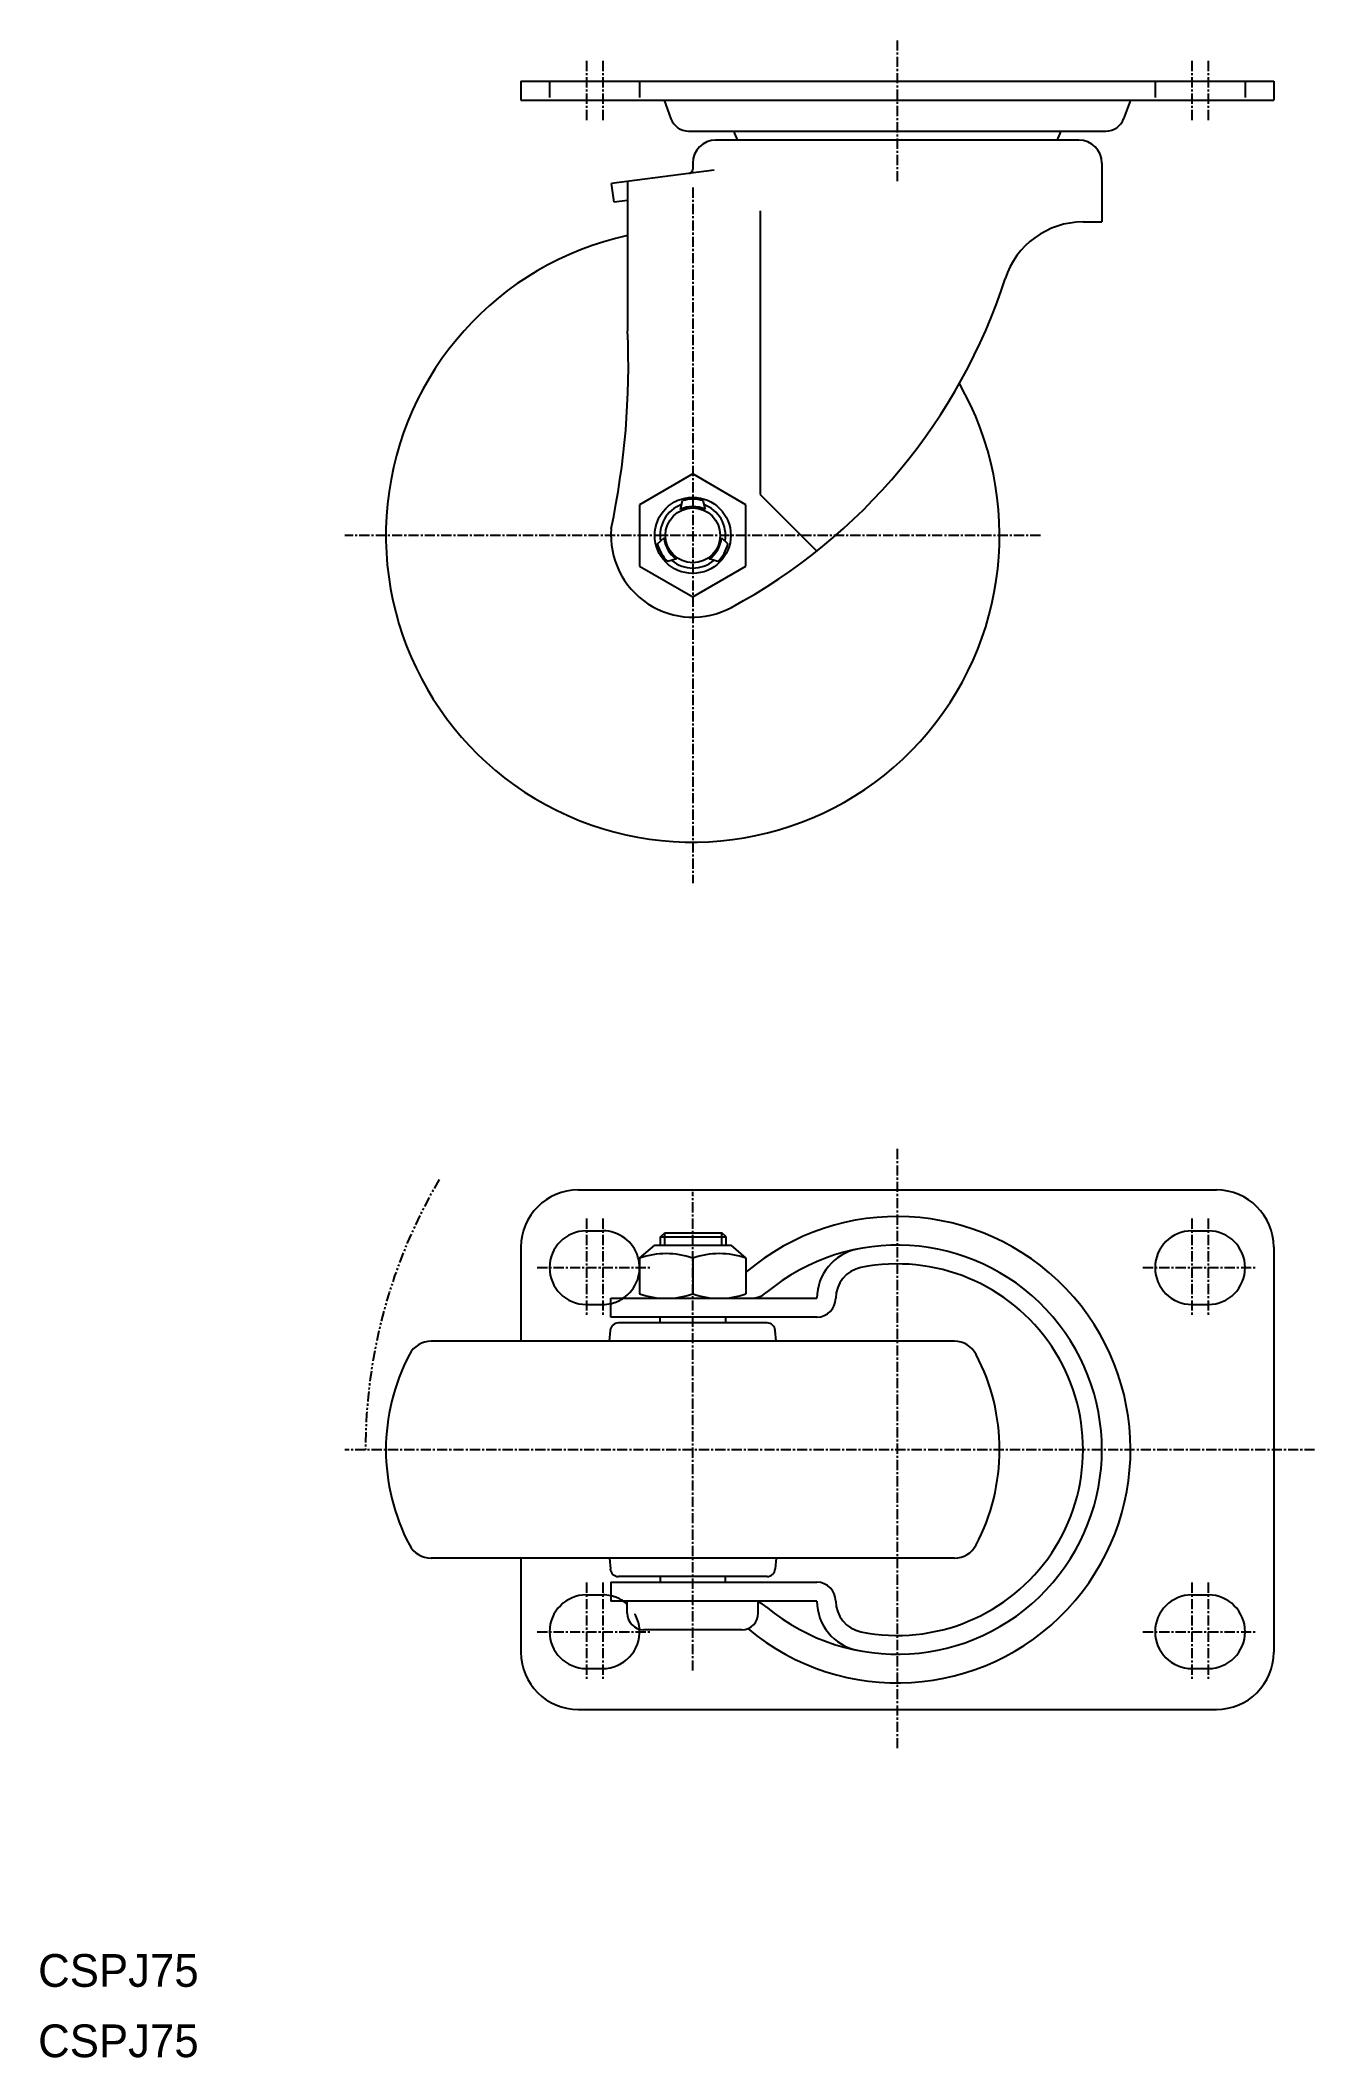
# Model space of a CAD drawing. Extents: x 0 to 156, y 0 to 247.
import ezdxf

# ---------------------------------------------------------------- set-up
doc = ezdxf.new("R2010")
doc.units = 0
for name, pattern in [('CENTER', [2, 1.25, -0.25, 0.25, -0.25]), ('DASHED', [3.5, 2, -1.5]), ('PHANTOM', [2.5, 1.25, -0.25, 0.25, -0.25, 0.25, -0.25])]:
    doc.linetypes.add(name, pattern=pattern)
doc.layers.get('0').update_dxf_attribs({"linetype": 'CONTINUOUS'})
doc.layers.add('CENTER', color=1, linetype='CENTER')

msp = doc.modelspace()

# ---------------------------------------------------------------- linework, layer by layer
at = {"color": 7, "linetype": 'CONTINUOUS'}
for p, q in [((59, 241.5), (59, 239.2)), ((59, 241.5), (151, 241.5)), ((59, 239.2), (151, 239.2)), ((76.5, 239.2), (77.34, 236.91)), ((133.5, 239.2), (132.66, 236.91)), ((151, 241.5), (151, 239.2)), ((79.5, 235.4), (130.5, 235.4)), ((127.2, 234.3), (82.8, 234.3)), ((82.6, 230.64), (70.09, 228.99)), ((80, 231.5), (80, 230.74)), ((130, 231.5), (130, 224.3)), ((70.39, 226.71), (70.09, 228.99)), ((72.04, 226.93), (70.39, 226.71)), ((72.04, 229.25), (72.04, 211)), ((88.25, 225.68), (88.25, 191)), ((127.7, 224.3), (130, 224.3)), ((80, 193.51), (73.5, 189.75)), ((86.5, 189.75), (80, 193.51)), ((78.5, 189.18), (78.75, 190.24)), ((81.25, 190.24), (81.5, 189.18)), ((88.25, 191), (95.17, 184.08)), ((73.5, 189.75), (73.5, 182.25)), ((86.5, 182.25), (86.5, 189.75)), ((75.7, 184.96), (76.5, 185.71)), ((83.5, 185.71), (84.3, 184.96)), ((78, 183.11), (76.95, 182.8)), ((83.05, 182.8), (82, 183.11)), ((73.5, 182.25), (80, 178.49)), ((80, 178.49), (86.5, 182.25)), ((66, 106), (144, 106)), ((59, 99), (59, 87.5)), ((67, 101), (69, 101)), ((73.5, 97.65), (75.35, 99.25)), ((75.35, 99.25), (84.65, 99.25)), ((76.07, 100.25), (76.57, 100.75)), ((76.07, 100.25), (84.07, 100.25)), ((76.07, 99.25), (76.07, 100.25)), ((76.57, 100.75), (83.57, 100.75)), ((84.07, 100.25), (83.57, 100.75)), ((84.07, 99.25), (84.07, 100.25)), ((84.65, 99.25), (86.5, 97.65)), ((141, 101), (143, 101)), ((151, 99), (151, 49.5)), ((73.5, 97.65), (73.5, 93.31)), ((80, 97.65), (80, 93.31)), ((86.5, 97.65), (86.5, 93.31)), ((67, 92), (69, 92)), ((70, 90.45), (70, 92.75)), ((70, 92.75), (95.17, 92.75)), ((141, 92), (143, 92)), ((69.82, 87.5), (69.93, 88.83)), ((95.17, 90.45), (70, 90.45)), ((89.08, 89.75), (70.92, 89.75)), ((76, 89.75), (76, 90.45)), ((84, 90.45), (84, 89.75)), ((90.18, 87.5), (90.07, 88.83)), ((111.97, 87.5), (48.03, 87.5)), ((111.97, 61), (48.03, 61)), ((59, 61), (59, 49.5)), ((69.82, 61), (69.93, 59.67)), ((90.18, 61), (90.07, 59.67)), ((70, 58.05), (70, 55.75)), ((70, 58.05), (95.17, 58.05)), ((89.08, 58.75), (70.92, 58.75)), ((76, 58.75), (76, 58.05)), ((84, 58.05), (84, 58.75)), ((67, 56.5), (69, 56.5)), ((95.17, 55.75), (70, 55.75)), ((72, 54.25), (72, 55.75)), ((88, 54.25), (88, 55.75)), ((141, 56.5), (143, 56.5)), ((86, 52.25), (74, 52.25)), ((67, 47.5), (69, 47.5)), ((141, 47.5), (143, 47.5)), ((66, 42.5), (144, 42.5))]:
    msp.add_line(p, q, dxfattribs=at)
at = {"color": 3, "linetype": 'DASHED'}
for p, q in [((62.5, 241.5), (62.5, 239.2)), ((73.5, 241.5), (73.5, 239.2)), ((136.5, 241.5), (136.5, 239.2)), ((147.5, 241.5), (147.5, 239.2))]:
    msp.add_line(p, q, dxfattribs=at)
at = {"color": 3, "linetype": 'CONTINUOUS'}
for p, q in [((76.57, 99.25), (76.57, 100.75)), ((83.57, 99.25), (83.57, 100.75))]:
    msp.add_line(p, q, dxfattribs=at)
at = {"color": 7, "linetype": 'CONTINUOUS'}
for radius in [4.65, 3.35]:
    msp.add_circle((80, 186), radius, dxfattribs=at)
for centre, radius, start, end in [((79.5, 237.7), 2.3, 200.1421, 270), ((130.5, 237.7), 2.3, 270, 339.8579), ((82.8, 231.5), 2.8, 90, 180), ((88.25, 236.1), 3.3, 192.2467, 213.0557), ((121.75, 236.1), 3.3, 326.9443, 347.7533), ((127.2, 231.5), 2.8, 0, 90), ((79.5, 230.74), 0.5, 277.5, 0), ((80, 186), 37.5, 102.2563, 29.655), ((127.7, 214.3), 10, 90, 162.1458), ((51.55, 238.83), 70, 298.3021, 342.1458), ((-23.87, 206.79), 96, 348.0005, 2.5163), ((80, 186), 4.42, 73.5905, 106.4095), ((80, 186), 4, 109.9343, 190.0657), ((80, 186), 3.52, 64.7507, 115.2493), ((80, 186), 4, 349.9343, 70.0657), ((80, 186), 10, 175.2584, 298.3021), ((80, 186), 4.42, 193.5905, 226.4095), ((80, 186), 3.52, 184.7507, 235.2493), ((80, 186), 3.52, 304.7507, 355.2493), ((80, 186), 4.42, 313.5905, 346.4095), ((80, 186), 4, 229.9343, 310.0657), ((66, 99), 7, 90, 180), ((144, 99), 7, 0, 90), ((105, 74.25), 28.5, 230.1047, 130.4755), ((67, 96.5), 4.5, 90, 270), ((69, 96.5), 4.5, 303.5573, 90), ((105, 74.25), 25, 230.1619, 129.8381), ((101.31, 92.75), 6.13, 101.292, 180), ((141, 96.5), 4.5, 90, 270), ((143, 96.5), 4.5, 270, 90), ((76.75, 88.42), 9.79, 70.6102, 109.3898), ((83.25, 88.42), 9.79, 70.6102, 109.3898), ((101.31, 92.75), 3.83, 101.292, 180), ((105, 74.25), 22.7, 258.708, 101.292), ((69, 96.5), 4.5, 270, 282.8396), ((76.75, 102.54), 9.79, 250.6102, 289.3898), ((83.25, 102.54), 9.79, 250.6102, 289.3898), ((87.06, 95.75), 3, 270, 309.8381), ((95.17, 92.75), 2.3, 270, 0), ((70.92, 88.75), 1, 90, 175.352), ((89.08, 88.75), 1, 4.648, 90), ((48.03, 84.5), 3, 90, 152.2309), ((111.97, 84.5), 3, 27.7691, 90), ((67.5, 74.25), 25, 152.2309, 207.7691), ((92.5, 74.25), 25, 332.2309, 27.7691), ((48.03, 64), 3, 207.7691, 270), ((111.97, 64), 3, 270, 332.2309), ((70.92, 59.75), 1, 184.648, 270), ((89.08, 59.75), 1, 270, 355.352), ((95.17, 55.75), 2.3, 0, 90), ((67, 52), 4.5, 90, 270), ((69, 52), 4.5, 77.1604, 90), ((69, 52), 4.5, 48.1897, 56.4427), ((74, 54.25), 2, 180, 270), ((86, 54.25), 2, 270, 0), ((87.06, 52.75), 3, 50.1619, 71.7922), ((101.31, 55.75), 6.13, 180, 258.708), ((101.31, 55.75), 3.83, 180, 258.708), ((141, 52), 4.5, 90, 270), ((143, 52), 4.5, 270, 90), ((69, 52), 4.5, 270, 3.3225), ((66, 49.5), 7, 180, 270), ((144, 49.5), 7, 270, 0)]:
    msp.add_arc(centre, radius, start, end, dxfattribs=at)
at = {"color": 3, "linetype": 'PHANTOM'}
msp.add_arc((105, 74.25), 65, 149.4693, 180, dxfattribs=at)
at = {"color": 3, "linetype": 'DASHED'}
for centre, start, end in [((69, 96.5), 282.8396, 303.5573), ((69, 52), 56.4427, 77.1604), ((69, 52), 3.3225, 48.1897)]:
    msp.add_arc(centre, 4.5, start, end, dxfattribs=at)
at = {"layer": 'CENTER', "color": 1, "linetype": 'CENTER'}
for p, q in [((105, 246.5), (105, 229.3)), ((67, 244), (67, 236.7)), ((69, 244), (69, 236.7)), ((141, 244), (141, 236.7)), ((143, 244), (143, 236.7)), ((80, 228.5), (80, 143.5)), ((122.5, 186), (37.5, 186)), ((105, 111), (105, 37.5)), ((80, 47.25), (80, 105.75)), ((67, 102.5), (67, 90.5)), ((69, 102.5), (69, 90.5)), ((141, 102.5), (141, 90.5)), ((143, 102.5), (143, 90.5)), ((61, 96.5), (75, 96.5)), ((135, 96.5), (149, 96.5)), ((156, 74.25), (37.5, 74.25)), ((67, 58), (67, 46)), ((69, 58), (69, 46)), ((141, 58), (141, 46)), ((143, 58), (143, 46)), ((61, 52), (75, 52)), ((135, 52), (149, 52))]:
    msp.add_line(p, q, dxfattribs=at)

# ---------------------------------------------------------------- texts
at = {"color": 7, "linetype": 'CONTINUOUS'}
for p in [(0, 8.6), (0, 0)]:
    msp.add_text('CSPJ75', height=4, dxfattribs=at).set_placement(p)

doc.saveas('drawing.dxf')
